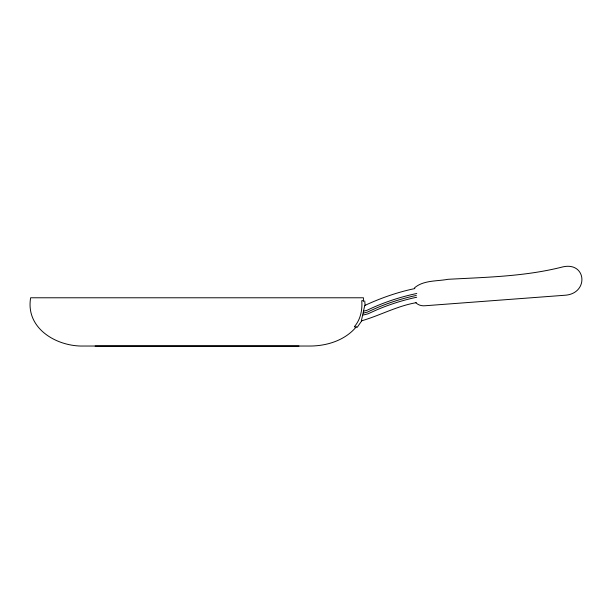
<?xml version="1.0" encoding="UTF-8"?>
<svg xmlns="http://www.w3.org/2000/svg" width="613" height="613" viewBox="0 0 613 613"><rect width="100%" height="100%" fill="white"/><g stroke="black" fill="none" stroke-linecap="round" stroke-linejoin="round"><path stroke-width="0.92" d="M414.878 288.562C397.553 292.156 380.757 298.064 364.735 305.489L361.348 320.898C379.815 315.58 397.032 305.987 416.219 302.684M361.762 320.798L357.195 327.342M354.406 326.675C360.544 319.488 362.521 309.948 361.739 300.715L362.674 300.592L363.609 301.473M356.322 326.806C345.234 340.184 327.327 345.908 310.393 346.031L83.682 346.031C56.848 346.774 25.279 328.537 30.65 297.78L363.432 297.78L363.432 300.454M414.442 287.941C423.353 280.072 436.87 281.398 448.011 279.306C486.025 277.237 524.345 276.54 561.516 267.214C586.664 260.333 589.507 293.941 564.627 295.267L425.299 305.734C421.913 306.132 418.235 305.205 415.844 302.684M356.391 327.051L354.582 326.944M363.708 311.143L366.835 310.347L373.807 307.167A218.864 218.864 0 0 1 414.311 294.018L416.779 293.512M363.409 313.097L367.44 312.078L374.543 308.845A217.033 217.033 0 0 1 414.702 295.795L416.334 295.466M362.881 315.12L368.053 313.81L375.271 310.515A215.209 215.209 0 0 1 415.101 297.581L416.71 297.251M364.727 300.914L365.095 305.397M298.952 346.031L95.122 346.031"/></g></svg>
